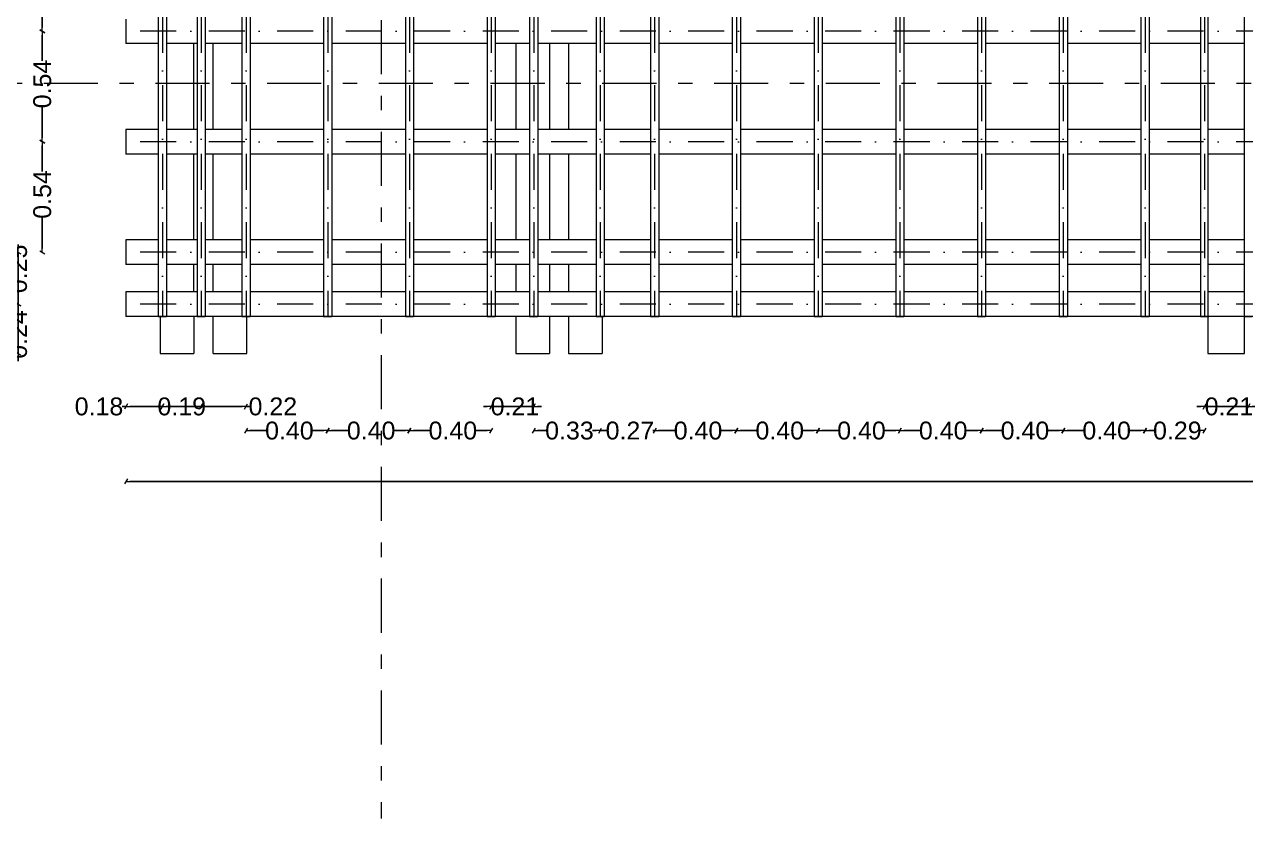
# Model space of a CAD drawing. Header units: millimetres. Extents: x -71878 to 121433, y -67383 to 83273.
# Drawn here: x -34359 to -28382, y 7515 to 11401 of the extents above; entities that cross this region are included whole.
import ezdxf

# ---------------------------------------------------------------- set-up
doc = ezdxf.new("R2010")
doc.units = ezdxf.units.MM
doc.header["$MEASUREMENT"] = 0
doc.set_wipeout_variables(frame=1)
for name, pattern in [('Dot & Dashed', [335.138881, 176.388884, -88.194442, 0, -70.555556]), ('Double Dashed', [546.805537, 264.583325, -105.833328, 70.555556, -105.833328]), ('Wipeout_Contour', [1000, 0, -1000])]:
    doc.linetypes.add(name, pattern=pattern)
for name, color, linetype, lineweight in [('ACOTACIONES', 7, 'Continuous', 9), ('EJES_Pluma_Nº__21', 7, 'Continuous', 5), ('ENTIRADO_Pluma_Nº__21', 7, 'Continuous', 5), ('Vigas_Pluma_Nº__21', 7, 'Continuous', 5)]:
    doc.layers.add(name, color=color, linetype=linetype, lineweight=lineweight)
doc.layers.add('COLUMNAS', color=7, linetype='Continuous')
doc.layers.add('ENTIRADO_Pluma_Nº__24', color=7, linetype='Continuous', lineweight=5, true_color=0x969696)
doc.layers.add('Vigas_Pluma_Nº__24', color=7, linetype='Continuous', lineweight=5, true_color=0x969696)
doc.styles.add('Estilo_Generado_2', font='Arial.ttf')
doc.dimstyles.new('Estilo_Generado__1', dxfattribs={"dimtxt": 87.5, "dimasz": 19, "dimexe": 0.18, "dimexo": 0, "dimgap": 0.09, "dimtad": 0, "dimlfac": 0.001, "dimzin": 0, "dimdsep": 46, "dimtxsty": 'Estilo_Generado_2', "dimblk": 'ARROWHEAD_2', "dimblk1": 'ARROWHEAD_2', "dimblk2": 'ARROWHEAD_2', "dimcen": 0.09, "dimse1": 1, "dimse2": 1, "dimclrd": 7, "dimclre": 7, "dimclrt": 7, "dimadec": 0, "dimazin": 0, "dimtfac": 1, "dimtmove": 0, "dimatfit": 3, "dimfxl": 1, "dimtolj": 1, "dimtzin": 0, "dimarcsym": 0})
doc.dimstyles.new('Estilo_Generado__2', dxfattribs={"dimtxt": 87.5, "dimasz": 19, "dimexe": 0.18, "dimexo": 0, "dimgap": 0.09, "dimtad": 0, "dimlfac": 0.001, "dimzin": 0, "dimdsep": 46, "dimtxsty": 'Estilo_Generado_2', "dimblk": 'ARROWHEAD_2', "dimblk1": 'ARROWHEAD_2', "dimblk2": 'ARROWHEAD_2', "dimcen": 0.09, "dimse1": 1, "dimse2": 1, "dimclrd": 7, "dimclre": 7, "dimclrt": 7, "dimadec": 0, "dimazin": 0, "dimtfac": 1, "dimtmove": 0, "dimatfit": 3, "dimfxl": 1, "dimtolj": 1, "dimtzin": 0, "dimarcsym": 0})

# ---------------------------------------------------------------- blocks, each defined once
blk = doc.blocks.new('ARROWHEAD_2')
at = {"color": 0, "linetype": 'Continuous', "lineweight": 0}
for p, q in [((0, 0), (-1, 0)), ((-0.38, -0.66), (0.38, 0.66))]:
    blk.add_line(p, q, dxfattribs=at)
blk = doc.blocks.new('*D416')
at = {"layer": 'ACOTACIONES', "color": 7, "linetype": 'Continuous', "lineweight": -2, "transparency": 16777216}
for p, q in [((-33862.3, 9531.1), (-33881.3, 9531.1)), ((-33702.9, 9531.1), (-33843.3, 9531.1))]:
    blk.add_line(p, q, dxfattribs=at)
at = {"layer": 'Defpoints', "color": 0, "linetype": 'Continuous', "transparency": 16777216}
for p in [(-33862.3, 9971.8), (-33683.9, 9971.8), (-33683.9, 9531.1)]:
    blk.add_point(p, dxfattribs=at)
at = {"layer": 'ACOTACIONES', "color": 7, "linetype": 'Continuous', "lineweight": -2, "transparency": 16777216, "xscale": 19, "yscale": 19, "zscale": 19, "rotation": 180}
blk.add_blockref('ARROWHEAD_2', (-33862.3, 9531.1), dxfattribs=at)
at = {"layer": 'ACOTACIONES', "color": 7, "linetype": 'Continuous', "lineweight": -2, "transparency": 16777216, "xscale": 19, "yscale": 19, "zscale": 19}
blk.add_blockref('ARROWHEAD_2', (-33683.9, 9531.1), dxfattribs=at)
at = {"layer": 'ACOTACIONES', "color": 7, "linetype": 'Continuous', "transparency": 16777216, "insert": (-33994.2, 9531.1), "char_height": 87.5, "attachment_point": 5, "style": 'Estilo_Generado_2'}
blk.add_mtext('\\A1;0.18', dxfattribs=at)
blk = doc.blocks.new('*D417')
at = {"layer": 'ACOTACIONES', "color": 7, "linetype": 'Continuous', "lineweight": -2, "transparency": 16777216}
blk.add_line((-33664.9, 9531.1), (-33513.3, 9531.1), dxfattribs=at)
at = {"layer": 'Defpoints', "color": 0, "linetype": 'Continuous', "transparency": 16777216}
for p in [(-33683.9, 9971.8), (-33494.3, 9971.8), (-33494.3, 9531.1)]:
    blk.add_point(p, dxfattribs=at)
at = {"layer": 'ACOTACIONES', "color": 7, "linetype": 'Continuous', "lineweight": -2, "transparency": 16777216, "xscale": 19, "yscale": 19, "zscale": 19, "rotation": 180}
blk.add_blockref('ARROWHEAD_2', (-33683.9, 9531.1), dxfattribs=at)
at = {"layer": 'ACOTACIONES', "color": 7, "linetype": 'Continuous', "lineweight": -2, "transparency": 16777216, "xscale": 19, "yscale": 19, "zscale": 19}
blk.add_blockref('ARROWHEAD_2', (-33494.3, 9531.1), dxfattribs=at)
at = {"layer": 'ACOTACIONES', "color": 7, "linetype": 'Continuous', "transparency": 16777216, "insert": (-33589.1, 9531.1), "char_height": 87.5, "attachment_point": 5, "style": 'Estilo_Generado_2'}
blk.add_mtext('\\A1;0.19', dxfattribs=at)
blk = doc.blocks.new('*D418')
at = {"layer": 'ACOTACIONES', "color": 7, "linetype": 'Continuous', "lineweight": -2, "transparency": 16777216}
for p, q in [((-33475.3, 9531.1), (-33293.5, 9531.1)), ((-33274.5, 9531.1), (-33255.5, 9531.1))]:
    blk.add_line(p, q, dxfattribs=at)
at = {"layer": 'Defpoints', "color": 0, "linetype": 'Continuous', "transparency": 16777216}
for p in [(-33494.3, 9971.8), (-33274.5, 9971.8), (-33274.5, 9531.1)]:
    blk.add_point(p, dxfattribs=at)
at = {"layer": 'ACOTACIONES', "color": 7, "linetype": 'Continuous', "lineweight": -2, "transparency": 16777216, "xscale": 19, "yscale": 19, "zscale": 19, "rotation": 180}
blk.add_blockref('ARROWHEAD_2', (-33494.3, 9531.1), dxfattribs=at)
at = {"layer": 'ACOTACIONES', "color": 7, "linetype": 'Continuous', "lineweight": -2, "transparency": 16777216, "xscale": 19, "yscale": 19, "zscale": 19}
blk.add_blockref('ARROWHEAD_2', (-33274.5, 9531.1), dxfattribs=at)
at = {"layer": 'ACOTACIONES', "color": 7, "linetype": 'Continuous', "transparency": 16777216, "insert": (-33143.2, 9531.1), "char_height": 87.5, "attachment_point": 5, "style": 'Estilo_Generado_2'}
blk.add_mtext('\\A1;0.22', dxfattribs=at)
blk = doc.blocks.new('*D419')
at = {"layer": 'ACOTACIONES', "color": 7, "linetype": 'Continuous', "lineweight": -2, "transparency": 16777216}
for p, q in [((-33255.5, 9413), (-33175.1, 9413)), ((-32893.5, 9413), (-32949.3, 9413))]:
    blk.add_line(p, q, dxfattribs=at)
at = {"layer": 'Defpoints', "color": 0, "linetype": 'Continuous', "transparency": 16777216}
for p in [(-33274.5, 9971.8), (-32874.5, 9971.8), (-32874.5, 9413)]:
    blk.add_point(p, dxfattribs=at)
at = {"layer": 'ACOTACIONES', "color": 7, "linetype": 'Continuous', "lineweight": -2, "transparency": 16777216, "xscale": 19, "yscale": 19, "zscale": 19, "rotation": 180}
blk.add_blockref('ARROWHEAD_2', (-33274.5, 9413), dxfattribs=at)
at = {"layer": 'ACOTACIONES', "color": 7, "linetype": 'Continuous', "lineweight": -2, "transparency": 16777216, "xscale": 19, "yscale": 19, "zscale": 19}
blk.add_blockref('ARROWHEAD_2', (-32874.5, 9413), dxfattribs=at)
at = {"layer": 'ACOTACIONES', "color": 7, "linetype": 'Continuous', "transparency": 16777216, "insert": (-33062.2, 9413), "char_height": 87.5, "attachment_point": 5, "style": 'Estilo_Generado_2'}
blk.add_mtext('\\A1;0.40', dxfattribs=at)
blk = doc.blocks.new('*D420')
at = {"layer": 'ACOTACIONES', "color": 7, "linetype": 'Continuous', "lineweight": -2, "transparency": 16777216}
for p, q in [((-32855.5, 9413), (-32775.1, 9413)), ((-32493.5, 9413), (-32549.3, 9413))]:
    blk.add_line(p, q, dxfattribs=at)
at = {"layer": 'Defpoints', "color": 0, "linetype": 'Continuous', "transparency": 16777216}
for p in [(-32874.5, 9971.8), (-32474.5, 9971.8), (-32474.5, 9413)]:
    blk.add_point(p, dxfattribs=at)
at = {"layer": 'ACOTACIONES', "color": 7, "linetype": 'Continuous', "lineweight": -2, "transparency": 16777216, "xscale": 19, "yscale": 19, "zscale": 19, "rotation": 180}
blk.add_blockref('ARROWHEAD_2', (-32874.5, 9413), dxfattribs=at)
at = {"layer": 'ACOTACIONES', "color": 7, "linetype": 'Continuous', "lineweight": -2, "transparency": 16777216, "xscale": 19, "yscale": 19, "zscale": 19}
blk.add_blockref('ARROWHEAD_2', (-32474.5, 9413), dxfattribs=at)
at = {"layer": 'ACOTACIONES', "color": 7, "linetype": 'Continuous', "transparency": 16777216, "insert": (-32662.2, 9413), "char_height": 87.5, "attachment_point": 5, "style": 'Estilo_Generado_2'}
blk.add_mtext('\\A1;0.40', dxfattribs=at)
blk = doc.blocks.new('*D421')
at = {"layer": 'ACOTACIONES', "color": 7, "linetype": 'Continuous', "lineweight": -2, "transparency": 16777216}
for p, q in [((-32455.5, 9413), (-32375.1, 9413)), ((-32093.5, 9413), (-32149.3, 9413))]:
    blk.add_line(p, q, dxfattribs=at)
at = {"layer": 'Defpoints', "color": 0, "linetype": 'Continuous', "transparency": 16777216}
for p in [(-32474.5, 9971.8), (-32074.5, 9971.8), (-32074.5, 9413)]:
    blk.add_point(p, dxfattribs=at)
at = {"layer": 'ACOTACIONES', "color": 7, "linetype": 'Continuous', "lineweight": -2, "transparency": 16777216, "xscale": 19, "yscale": 19, "zscale": 19, "rotation": 180}
blk.add_blockref('ARROWHEAD_2', (-32474.5, 9413), dxfattribs=at)
at = {"layer": 'ACOTACIONES', "color": 7, "linetype": 'Continuous', "lineweight": -2, "transparency": 16777216, "xscale": 19, "yscale": 19, "zscale": 19}
blk.add_blockref('ARROWHEAD_2', (-32074.5, 9413), dxfattribs=at)
at = {"layer": 'ACOTACIONES', "color": 7, "linetype": 'Continuous', "transparency": 16777216, "insert": (-32262.2, 9413), "char_height": 87.5, "attachment_point": 5, "style": 'Estilo_Generado_2'}
blk.add_mtext('\\A1;0.40', dxfattribs=at)
blk = doc.blocks.new('*D422')
at = {"layer": 'ACOTACIONES', "color": 7, "linetype": 'Continuous', "lineweight": -2, "transparency": 16777216}
for p, q in [((-32093.5, 9531.1), (-32112.5, 9531.1)), ((-32074.5, 9531.1), (-31866.5, 9531.1)), ((-31847.5, 9531.1), (-31828.5, 9531.1))]:
    blk.add_line(p, q, dxfattribs=at)
at = {"layer": 'Defpoints', "color": 0, "linetype": 'Continuous', "transparency": 16777216}
for p in [(-32074.5, 9971.8), (-31866.5, 9971.8), (-31866.5, 9531.1)]:
    blk.add_point(p, dxfattribs=at)
at = {"layer": 'ACOTACIONES', "color": 7, "linetype": 'Continuous', "lineweight": -2, "transparency": 16777216, "xscale": 19, "yscale": 19, "zscale": 19}
blk.add_blockref('ARROWHEAD_2', (-32074.5, 9531.1), dxfattribs=at)
at = {"layer": 'ACOTACIONES', "color": 7, "linetype": 'Continuous', "lineweight": -2, "transparency": 16777216, "xscale": 19, "yscale": 19, "zscale": 19, "rotation": 180}
blk.add_blockref('ARROWHEAD_2', (-31866.5, 9531.1), dxfattribs=at)
at = {"layer": 'ACOTACIONES', "color": 7, "linetype": 'Continuous', "transparency": 16777216, "insert": (-31958.2, 9531.1), "char_height": 87.5, "attachment_point": 5, "style": 'Estilo_Generado_2'}
blk.add_mtext('\\A1;0.21', dxfattribs=at)
blk = doc.blocks.new('*D423')
at = {"layer": 'ACOTACIONES', "color": 7, "linetype": 'Continuous', "lineweight": -2, "transparency": 16777216}
for p, q in [((-31847.5, 9413), (-31804.5, 9413)), ((-31560.2, 9413), (-31578.7, 9413))]:
    blk.add_line(p, q, dxfattribs=at)
at = {"layer": 'Defpoints', "color": 0, "linetype": 'Continuous', "transparency": 16777216}
for p in [(-31866.5, 9971.8), (-31541.2, 9971.8), (-31541.2, 9413)]:
    blk.add_point(p, dxfattribs=at)
at = {"layer": 'ACOTACIONES', "color": 7, "linetype": 'Continuous', "lineweight": -2, "transparency": 16777216, "xscale": 19, "yscale": 19, "zscale": 19, "rotation": 180}
blk.add_blockref('ARROWHEAD_2', (-31866.5, 9413), dxfattribs=at)
at = {"layer": 'ACOTACIONES', "color": 7, "linetype": 'Continuous', "lineweight": -2, "transparency": 16777216, "xscale": 19, "yscale": 19, "zscale": 19}
blk.add_blockref('ARROWHEAD_2', (-31541.2, 9413), dxfattribs=at)
at = {"layer": 'ACOTACIONES', "color": 7, "linetype": 'Continuous', "transparency": 16777216, "insert": (-31691.6, 9413), "char_height": 87.5, "attachment_point": 5, "style": 'Estilo_Generado_2'}
blk.add_mtext('\\A1;0.33', dxfattribs=at)
blk = doc.blocks.new('*D424')
at = {"layer": 'ACOTACIONES', "color": 7, "linetype": 'Continuous', "lineweight": -2, "transparency": 16777216}
for p, q in [((-31560.2, 9413), (-31579.2, 9413)), ((-31541.2, 9413), (-31508.4, 9413)), ((-31274.5, 9413), (-31282.6, 9413)), ((-31255.5, 9413), (-31236.5, 9413))]:
    blk.add_line(p, q, dxfattribs=at)
at = {"layer": 'Defpoints', "color": 0, "linetype": 'Continuous', "transparency": 16777216}
for p in [(-31541.2, 9971.8), (-31274.5, 9971.8), (-31274.5, 9413)]:
    blk.add_point(p, dxfattribs=at)
at = {"layer": 'ACOTACIONES', "color": 7, "linetype": 'Continuous', "lineweight": -2, "transparency": 16777216, "xscale": 19, "yscale": 19, "zscale": 19}
blk.add_blockref('ARROWHEAD_2', (-31541.2, 9413), dxfattribs=at)
at = {"layer": 'ACOTACIONES', "color": 7, "linetype": 'Continuous', "lineweight": -2, "transparency": 16777216, "xscale": 19, "yscale": 19, "zscale": 19, "rotation": 180}
blk.add_blockref('ARROWHEAD_2', (-31274.5, 9413), dxfattribs=at)
at = {"layer": 'ACOTACIONES', "color": 7, "linetype": 'Continuous', "transparency": 16777216, "insert": (-31395.5, 9413), "char_height": 87.5, "attachment_point": 5, "style": 'Estilo_Generado_2'}
blk.add_mtext('\\A1;0.27', dxfattribs=at)
blk = doc.blocks.new('*D425')
at = {"layer": 'ACOTACIONES', "color": 7, "linetype": 'Continuous', "lineweight": -2, "transparency": 16777216}
for p, q in [((-31255.5, 9413), (-31175.1, 9413)), ((-30893.5, 9413), (-30949.3, 9413))]:
    blk.add_line(p, q, dxfattribs=at)
at = {"layer": 'Defpoints', "color": 0, "linetype": 'Continuous', "transparency": 16777216}
for p in [(-31274.5, 9971.8), (-30874.5, 9971.8), (-30874.5, 9413)]:
    blk.add_point(p, dxfattribs=at)
at = {"layer": 'ACOTACIONES', "color": 7, "linetype": 'Continuous', "lineweight": -2, "transparency": 16777216, "xscale": 19, "yscale": 19, "zscale": 19, "rotation": 180}
blk.add_blockref('ARROWHEAD_2', (-31274.5, 9413), dxfattribs=at)
at = {"layer": 'ACOTACIONES', "color": 7, "linetype": 'Continuous', "lineweight": -2, "transparency": 16777216, "xscale": 19, "yscale": 19, "zscale": 19}
blk.add_blockref('ARROWHEAD_2', (-30874.5, 9413), dxfattribs=at)
at = {"layer": 'ACOTACIONES', "color": 7, "linetype": 'Continuous', "transparency": 16777216, "insert": (-31062.2, 9413), "char_height": 87.5, "attachment_point": 5, "style": 'Estilo_Generado_2'}
blk.add_mtext('\\A1;0.40', dxfattribs=at)
blk = doc.blocks.new('*D426')
at = {"layer": 'ACOTACIONES', "color": 7, "linetype": 'Continuous', "lineweight": -2, "transparency": 16777216}
for p, q in [((-30855.5, 9413), (-30775.1, 9413)), ((-30493.5, 9413), (-30549.3, 9413))]:
    blk.add_line(p, q, dxfattribs=at)
at = {"layer": 'Defpoints', "color": 0, "linetype": 'Continuous', "transparency": 16777216}
for p in [(-30874.5, 9971.8), (-30474.5, 9971.8), (-30474.5, 9413)]:
    blk.add_point(p, dxfattribs=at)
at = {"layer": 'ACOTACIONES', "color": 7, "linetype": 'Continuous', "lineweight": -2, "transparency": 16777216, "xscale": 19, "yscale": 19, "zscale": 19, "rotation": 180}
blk.add_blockref('ARROWHEAD_2', (-30874.5, 9413), dxfattribs=at)
at = {"layer": 'ACOTACIONES', "color": 7, "linetype": 'Continuous', "lineweight": -2, "transparency": 16777216, "xscale": 19, "yscale": 19, "zscale": 19}
blk.add_blockref('ARROWHEAD_2', (-30474.5, 9413), dxfattribs=at)
at = {"layer": 'ACOTACIONES', "color": 7, "linetype": 'Continuous', "transparency": 16777216, "insert": (-30662.2, 9413), "char_height": 87.5, "attachment_point": 5, "style": 'Estilo_Generado_2'}
blk.add_mtext('\\A1;0.40', dxfattribs=at)
blk = doc.blocks.new('*D427')
at = {"layer": 'ACOTACIONES', "color": 7, "linetype": 'Continuous', "lineweight": -2, "transparency": 16777216}
for p, q in [((-30455.5, 9413), (-30375.1, 9413)), ((-30093.5, 9413), (-30149.3, 9413))]:
    blk.add_line(p, q, dxfattribs=at)
at = {"layer": 'Defpoints', "color": 0, "linetype": 'Continuous', "transparency": 16777216}
for p in [(-30474.5, 9971.8), (-30074.5, 9971.8), (-30074.5, 9413)]:
    blk.add_point(p, dxfattribs=at)
at = {"layer": 'ACOTACIONES', "color": 7, "linetype": 'Continuous', "lineweight": -2, "transparency": 16777216, "xscale": 19, "yscale": 19, "zscale": 19, "rotation": 180}
blk.add_blockref('ARROWHEAD_2', (-30474.5, 9413), dxfattribs=at)
at = {"layer": 'ACOTACIONES', "color": 7, "linetype": 'Continuous', "lineweight": -2, "transparency": 16777216, "xscale": 19, "yscale": 19, "zscale": 19}
blk.add_blockref('ARROWHEAD_2', (-30074.5, 9413), dxfattribs=at)
at = {"layer": 'ACOTACIONES', "color": 7, "linetype": 'Continuous', "transparency": 16777216, "insert": (-30262.2, 9413), "char_height": 87.5, "attachment_point": 5, "style": 'Estilo_Generado_2'}
blk.add_mtext('\\A1;0.40', dxfattribs=at)
blk = doc.blocks.new('*D428')
at = {"layer": 'ACOTACIONES', "color": 7, "linetype": 'Continuous', "lineweight": -2, "transparency": 16777216}
for p, q in [((-30055.5, 9413), (-29975.1, 9413)), ((-29693.5, 9413), (-29749.3, 9413))]:
    blk.add_line(p, q, dxfattribs=at)
at = {"layer": 'Defpoints', "color": 0, "linetype": 'Continuous', "transparency": 16777216}
for p in [(-30074.5, 9971.8), (-29674.5, 9971.8), (-29674.5, 9413)]:
    blk.add_point(p, dxfattribs=at)
at = {"layer": 'ACOTACIONES', "color": 7, "linetype": 'Continuous', "lineweight": -2, "transparency": 16777216, "xscale": 19, "yscale": 19, "zscale": 19, "rotation": 180}
blk.add_blockref('ARROWHEAD_2', (-30074.5, 9413), dxfattribs=at)
at = {"layer": 'ACOTACIONES', "color": 7, "linetype": 'Continuous', "lineweight": -2, "transparency": 16777216, "xscale": 19, "yscale": 19, "zscale": 19}
blk.add_blockref('ARROWHEAD_2', (-29674.5, 9413), dxfattribs=at)
at = {"layer": 'ACOTACIONES', "color": 7, "linetype": 'Continuous', "transparency": 16777216, "insert": (-29862.2, 9413), "char_height": 87.5, "attachment_point": 5, "style": 'Estilo_Generado_2'}
blk.add_mtext('\\A1;0.40', dxfattribs=at)
blk = doc.blocks.new('*D429')
at = {"layer": 'ACOTACIONES', "color": 7, "linetype": 'Continuous', "lineweight": -2, "transparency": 16777216}
for p, q in [((-29655.5, 9413), (-29575.1, 9413)), ((-29293.5, 9413), (-29349.3, 9413))]:
    blk.add_line(p, q, dxfattribs=at)
at = {"layer": 'Defpoints', "color": 0, "linetype": 'Continuous', "transparency": 16777216}
for p in [(-29674.5, 9971.8), (-29274.5, 9971.8), (-29274.5, 9413)]:
    blk.add_point(p, dxfattribs=at)
at = {"layer": 'ACOTACIONES', "color": 7, "linetype": 'Continuous', "lineweight": -2, "transparency": 16777216, "xscale": 19, "yscale": 19, "zscale": 19, "rotation": 180}
blk.add_blockref('ARROWHEAD_2', (-29674.5, 9413), dxfattribs=at)
at = {"layer": 'ACOTACIONES', "color": 7, "linetype": 'Continuous', "lineweight": -2, "transparency": 16777216, "xscale": 19, "yscale": 19, "zscale": 19}
blk.add_blockref('ARROWHEAD_2', (-29274.5, 9413), dxfattribs=at)
at = {"layer": 'ACOTACIONES', "color": 7, "linetype": 'Continuous', "transparency": 16777216, "insert": (-29462.2, 9413), "char_height": 87.5, "attachment_point": 5, "style": 'Estilo_Generado_2'}
blk.add_mtext('\\A1;0.40', dxfattribs=at)
blk = doc.blocks.new('*D430')
at = {"layer": 'ACOTACIONES', "color": 7, "linetype": 'Continuous', "lineweight": -2, "transparency": 16777216}
for p, q in [((-29255.5, 9413), (-29175.1, 9413)), ((-28893.5, 9413), (-28949.3, 9413))]:
    blk.add_line(p, q, dxfattribs=at)
at = {"layer": 'Defpoints', "color": 0, "linetype": 'Continuous', "transparency": 16777216}
for p in [(-29274.5, 9971.8), (-28874.5, 9971.8), (-28874.5, 9413)]:
    blk.add_point(p, dxfattribs=at)
at = {"layer": 'ACOTACIONES', "color": 7, "linetype": 'Continuous', "lineweight": -2, "transparency": 16777216, "xscale": 19, "yscale": 19, "zscale": 19, "rotation": 180}
blk.add_blockref('ARROWHEAD_2', (-29274.5, 9413), dxfattribs=at)
at = {"layer": 'ACOTACIONES', "color": 7, "linetype": 'Continuous', "lineweight": -2, "transparency": 16777216, "xscale": 19, "yscale": 19, "zscale": 19}
blk.add_blockref('ARROWHEAD_2', (-28874.5, 9413), dxfattribs=at)
at = {"layer": 'ACOTACIONES', "color": 7, "linetype": 'Continuous', "transparency": 16777216, "insert": (-29062.2, 9413), "char_height": 87.5, "attachment_point": 5, "style": 'Estilo_Generado_2'}
blk.add_mtext('\\A1;0.40', dxfattribs=at)
blk = doc.blocks.new('*D431')
at = {"layer": 'ACOTACIONES', "color": 7, "linetype": 'Continuous', "lineweight": -2, "transparency": 16777216}
for p, q in [((-28855.5, 9413), (-28829.2, 9413)), ((-28601.8, 9413), (-28603.4, 9413))]:
    blk.add_line(p, q, dxfattribs=at)
at = {"layer": 'Defpoints', "color": 0, "linetype": 'Continuous', "transparency": 16777216}
for p in [(-28874.5, 9971.8), (-28582.8, 9971.8), (-28582.8, 9413)]:
    blk.add_point(p, dxfattribs=at)
at = {"layer": 'ACOTACIONES', "color": 7, "linetype": 'Continuous', "lineweight": -2, "transparency": 16777216, "xscale": 19, "yscale": 19, "zscale": 19, "rotation": 180}
blk.add_blockref('ARROWHEAD_2', (-28874.5, 9413), dxfattribs=at)
at = {"layer": 'ACOTACIONES', "color": 7, "linetype": 'Continuous', "lineweight": -2, "transparency": 16777216, "xscale": 19, "yscale": 19, "zscale": 19}
blk.add_blockref('ARROWHEAD_2', (-28582.8, 9413), dxfattribs=at)
at = {"layer": 'ACOTACIONES', "color": 7, "linetype": 'Continuous', "transparency": 16777216, "insert": (-28716.3, 9413), "char_height": 87.5, "attachment_point": 5, "style": 'Estilo_Generado_2'}
blk.add_mtext('\\A1;0.29', dxfattribs=at)
blk = doc.blocks.new('*D432')
at = {"layer": 'ACOTACIONES', "color": 7, "linetype": 'Continuous', "lineweight": -2, "transparency": 16777216}
for p, q in [((-28601.8, 9531.1), (-28620.8, 9531.1)), ((-28582.8, 9531.1), (-28369.3, 9531.1)), ((-28350.3, 9531.1), (-28331.3, 9531.1))]:
    blk.add_line(p, q, dxfattribs=at)
at = {"layer": 'Defpoints', "color": 0, "linetype": 'Continuous', "transparency": 16777216}
for p in [(-28582.8, 9971.8), (-28369.3, 9971.8), (-28369.3, 9531.1)]:
    blk.add_point(p, dxfattribs=at)
at = {"layer": 'ACOTACIONES', "color": 7, "linetype": 'Continuous', "lineweight": -2, "transparency": 16777216, "xscale": 19, "yscale": 19, "zscale": 19}
blk.add_blockref('ARROWHEAD_2', (-28582.8, 9531.1), dxfattribs=at)
at = {"layer": 'ACOTACIONES', "color": 7, "linetype": 'Continuous', "lineweight": -2, "transparency": 16777216, "xscale": 19, "yscale": 19, "zscale": 19, "rotation": 180}
blk.add_blockref('ARROWHEAD_2', (-28369.3, 9531.1), dxfattribs=at)
at = {"layer": 'ACOTACIONES', "color": 7, "linetype": 'Continuous', "transparency": 16777216, "insert": (-28463.7, 9531.1), "char_height": 87.5, "attachment_point": 5, "style": 'Estilo_Generado_2'}
blk.add_mtext('\\A1;0.21', dxfattribs=at)
blk = doc.blocks.new('*D453')
at = {"layer": 'ACOTACIONES', "color": 7, "linetype": 'Continuous', "lineweight": -2, "transparency": 16777216}
for p, q in [((-33843.3, 9165), (-27328.9, 9165)), ((-20560.7, 9165), (-27043.4, 9165))]:
    blk.add_line(p, q, dxfattribs=at)
at = {"layer": 'Defpoints', "color": 0, "linetype": 'Continuous', "transparency": 16777216}
for p in [(-33862.3, 9971.8), (-20541.7, 9971.8), (-20541.7, 9165)]:
    blk.add_point(p, dxfattribs=at)
at = {"layer": 'ACOTACIONES', "color": 7, "linetype": 'Continuous', "lineweight": -2, "transparency": 16777216, "xscale": 19, "yscale": 19, "zscale": 19, "rotation": 180}
blk.add_blockref('ARROWHEAD_2', (-33862.3, 9165), dxfattribs=at)
at = {"layer": 'ACOTACIONES', "color": 7, "linetype": 'Continuous', "lineweight": -2, "transparency": 16777216, "xscale": 19, "yscale": 19, "zscale": 19}
blk.add_blockref('ARROWHEAD_2', (-20541.7, 9165), dxfattribs=at)
at = {"layer": 'ACOTACIONES', "color": 7, "linetype": 'Continuous', "transparency": 16777216, "insert": (-27186.1, 9165), "char_height": 87.5, "attachment_point": 5, "style": 'Estilo_Generado_2'}
blk.add_mtext('\\A1;13.32', dxfattribs=at)
blk = doc.blocks.new('*D454')
at = {"layer": 'ACOTACIONES', "color": 7, "linetype": 'Continuous', "lineweight": -2, "transparency": 16777216}
for p, q in [((-34389.8, 10050.8), (-34389.8, 10069.8)), ((-34389.8, 9790.5), (-34389.8, 10031.8)), ((-34389.8, 9771.5), (-34389.8, 9752.5))]:
    blk.add_line(p, q, dxfattribs=at)
at = {"layer": 'Defpoints', "color": 0, "linetype": 'Continuous', "transparency": 16777216}
for p in [(-34389.8, 10031.8), (-33862.3, 10031.8), (-33694.5, 9790.5)]:
    blk.add_point(p, dxfattribs=at)
at = {"layer": 'ACOTACIONES', "color": 7, "linetype": 'Continuous', "lineweight": -2, "transparency": 16777216, "xscale": 19, "yscale": 19, "zscale": 19}
for p, rotation in [((-34389.8, 10031.8), 270), ((-34389.8, 9790.5), 90)]:
    blk.add_blockref('ARROWHEAD_2', p, dxfattribs=dict(at, rotation=rotation))
at = {"layer": 'ACOTACIONES', "color": 7, "linetype": 'Continuous', "transparency": 16777216, "insert": (-34389.8, 9883.6), "char_height": 87.5, "attachment_point": 5, "rotation": 90, "style": 'Estilo_Generado_2'}
blk.add_mtext('\\A1;0.24', dxfattribs=at)
blk = doc.blocks.new('*D455')
at = {"layer": 'ACOTACIONES', "color": 7, "linetype": 'Continuous', "lineweight": -2, "transparency": 16777216}
for p, q in [((-34389.8, 10305.2), (-34389.8, 10324.2)), ((-34389.8, 10031.8), (-34389.8, 10286.2)), ((-34389.8, 10012.8), (-34389.8, 9993.8))]:
    blk.add_line(p, q, dxfattribs=at)
at = {"layer": 'Defpoints', "color": 0, "linetype": 'Continuous', "transparency": 16777216}
for p in [(-34389.8, 10286.2), (-33862.3, 10286.2), (-33862.3, 10031.8)]:
    blk.add_point(p, dxfattribs=at)
at = {"layer": 'ACOTACIONES', "color": 7, "linetype": 'Continuous', "lineweight": -2, "transparency": 16777216, "xscale": 19, "yscale": 19, "zscale": 19}
for p, rotation in [((-34389.8, 10286.2), 270), ((-34389.8, 10031.8), 90)]:
    blk.add_blockref('ARROWHEAD_2', p, dxfattribs=dict(at, rotation=rotation))
at = {"layer": 'ACOTACIONES', "color": 7, "linetype": 'Continuous', "transparency": 16777216, "insert": (-34389.8, 10204.6), "char_height": 87.5, "attachment_point": 5, "rotation": 90, "style": 'Estilo_Generado_2'}
blk.add_mtext('\\A1;0.25', dxfattribs=at)
blk = doc.blocks.new('*D456')
at = {"layer": 'ACOTACIONES', "color": 7, "linetype": 'Continuous', "lineweight": -2, "transparency": 16777216}
for p, q in [((-34271.6, 10807.9), (-34271.6, 10681.8)), ((-34271.6, 10305.2), (-34271.6, 10456))]:
    blk.add_line(p, q, dxfattribs=at)
at = {"layer": 'Defpoints', "color": 0, "linetype": 'Continuous', "transparency": 16777216}
for p in [(-34271.6, 10826.9), (-33862.3, 10826.9), (-33862.3, 10286.2)]:
    blk.add_point(p, dxfattribs=at)
at = {"layer": 'ACOTACIONES', "color": 7, "linetype": 'Continuous', "lineweight": -2, "transparency": 16777216, "xscale": 19, "yscale": 19, "zscale": 19}
for p, rotation in [((-34271.6, 10826.9), 90), ((-34271.6, 10286.2), 270)]:
    blk.add_blockref('ARROWHEAD_2', p, dxfattribs=dict(at, rotation=rotation))
at = {"layer": 'ACOTACIONES', "color": 7, "linetype": 'Continuous', "transparency": 16777216, "insert": (-34271.6, 10568.9), "char_height": 87.5, "attachment_point": 5, "rotation": 90, "style": 'Estilo_Generado_2'}
blk.add_mtext('\\A1;0.54', dxfattribs=at)
blk = doc.blocks.new('*D457')
at = {"layer": 'ACOTACIONES', "color": 7, "linetype": 'Continuous', "lineweight": -2, "transparency": 16777216}
for p, q in [((-34271.6, 11348.6), (-34271.6, 11222.4)), ((-34271.6, 10845.9), (-34271.6, 10996.7))]:
    blk.add_line(p, q, dxfattribs=at)
at = {"layer": 'Defpoints', "color": 0, "linetype": 'Continuous', "transparency": 16777216}
for p in [(-34271.6, 11367.6), (-33862.3, 11367.6), (-33862.3, 10826.9)]:
    blk.add_point(p, dxfattribs=at)
at = {"layer": 'ACOTACIONES', "color": 7, "linetype": 'Continuous', "lineweight": -2, "transparency": 16777216, "xscale": 19, "yscale": 19, "zscale": 19}
for p, rotation in [((-34271.6, 11367.6), 90), ((-34271.6, 10826.9), 270)]:
    blk.add_blockref('ARROWHEAD_2', p, dxfattribs=dict(at, rotation=rotation))
at = {"layer": 'ACOTACIONES', "color": 7, "linetype": 'Continuous', "transparency": 16777216, "insert": (-34271.6, 11109.5), "char_height": 87.5, "attachment_point": 5, "rotation": 90, "style": 'Estilo_Generado_2'}
blk.add_mtext('\\A1;0.54', dxfattribs=at)
blk = doc.blocks.new('*D458')
at = {"layer": 'ACOTACIONES', "color": 7, "linetype": 'Continuous', "lineweight": -2, "transparency": 16777216}
for p, q in [((-34271.6, 11889.2), (-34271.6, 11763.1)), ((-34271.6, 11386.6), (-34271.6, 11537.3))]:
    blk.add_line(p, q, dxfattribs=at)
at = {"layer": 'Defpoints', "color": 0, "linetype": 'Continuous', "transparency": 16777216}
for p in [(-34271.6, 11908.2), (-33862.3, 11908.2), (-33862.3, 11367.6)]:
    blk.add_point(p, dxfattribs=at)
at = {"layer": 'ACOTACIONES', "color": 7, "linetype": 'Continuous', "lineweight": -2, "transparency": 16777216, "xscale": 19, "yscale": 19, "zscale": 19}
for p, rotation in [((-34271.6, 11908.2), 90), ((-34271.6, 11367.6), 270)]:
    blk.add_blockref('ARROWHEAD_2', p, dxfattribs=dict(at, rotation=rotation))
at = {"layer": 'ACOTACIONES', "color": 7, "linetype": 'Continuous', "transparency": 16777216, "insert": (-34271.6, 11650.2), "char_height": 87.5, "attachment_point": 5, "rotation": 90, "style": 'Estilo_Generado_2'}
blk.add_mtext('\\A1;0.54', dxfattribs=at)
blk = doc.blocks.new('*D493')
at = {"layer": 'ACOTACIONES', "color": 7, "linetype": 'Continuous', "lineweight": -2, "transparency": 16777216}
for p, q in [((-35102.5, 17986.1), (-35102.5, 14685.6)), ((-35102.5, 11132.3), (-35102.5, 14457.4))]:
    blk.add_line(p, q, dxfattribs=at)
at = {"layer": 'Defpoints', "color": 0, "linetype": 'Continuous', "transparency": 16777216}
for p in [(-35102.5, 18005.1), (-33703.9, 18005.1), (-33703.9, 11113.3)]:
    blk.add_point(p, dxfattribs=at)
at = {"layer": 'ACOTACIONES', "color": 7, "linetype": 'Continuous', "lineweight": -2, "transparency": 16777216, "xscale": 19, "yscale": 19, "zscale": 19}
for p, rotation in [((-35102.5, 18005.1), 90), ((-35102.5, 11113.3), 270)]:
    blk.add_blockref('ARROWHEAD_2', p, dxfattribs=dict(at, rotation=rotation))
at = {"layer": 'ACOTACIONES', "color": 7, "linetype": 'Continuous', "transparency": 16777216, "insert": (-35102.5, 14571.5), "char_height": 87.5, "attachment_point": 5, "rotation": 90, "style": 'Estilo_Generado_2'}
blk.add_mtext('\\A1;6.89', dxfattribs=at)
blk = doc.blocks.new('*D498')
at = {"layer": 'ACOTACIONES', "color": 7, "linetype": 'Continuous', "lineweight": -2, "transparency": 16777216}
for p, q in [((-35102.5, 11094.3), (-35102.5, 10573)), ((-35102.5, 9809.5), (-35102.5, 10355.5))]:
    blk.add_line(p, q, dxfattribs=at)
at = {"layer": 'Defpoints', "color": 0, "linetype": 'Continuous', "transparency": 16777216}
for p in [(-35102.5, 11113.3), (-33703.9, 11113.3), (-33694.5, 9790.5)]:
    blk.add_point(p, dxfattribs=at)
at = {"layer": 'ACOTACIONES', "color": 7, "linetype": 'Continuous', "lineweight": -2, "transparency": 16777216, "xscale": 19, "yscale": 19, "zscale": 19}
for p, rotation in [((-35102.5, 11113.3), 90), ((-35102.5, 9790.5), 270)]:
    blk.add_blockref('ARROWHEAD_2', p, dxfattribs=dict(at, rotation=rotation))
at = {"layer": 'ACOTACIONES', "color": 7, "linetype": 'Continuous', "transparency": 16777216, "insert": (-35102.5, 10464.2), "char_height": 87.5, "attachment_point": 5, "rotation": 90, "style": 'Estilo_Generado_2'}
blk.add_mtext('\\A1;1.32', dxfattribs=at)

msp = doc.modelspace()

# ---------------------------------------------------------------- linework, layer by layer
at = {"layer": 'EJES_Pluma_Nº__21', "linetype": 'Double Dashed'}
for p, q in [((-32612.547, 23452.422), (-32612.547, 7514.544)), ((-36998.627, 11113.32), (-18280.743, 11113.32))]:
    msp.add_line(p, q, dxfattribs=at)
at = {"layer": 'ENTIRADO_Pluma_Nº__21', "linetype": 'Continuous'}
for p, q in [((-33703.851, 19149.218), (-33703.851, 9971.763)), ((-33663.851, 19149.218), (-33663.851, 9971.763)), ((-33474.25, 19149.218), (-33474.25, 9971.763)), ((-33294.507, 19149.218), (-33294.507, 9971.763)), ((-33254.507, 19149.218), (-33254.507, 9971.763)), ((-32894.507, 19149.218), (-32894.507, 9971.763)), ((-32854.507, 19149.218), (-32854.507, 9971.763)), ((-32494.507, 19149.218), (-32494.507, 9971.763)), ((-32454.507, 19149.218), (-32454.507, 9971.763)), ((-32094.507, 19149.218), (-32094.507, 9971.763)), ((-32054.507, 19149.218), (-32054.507, 9971.763)), ((-31886.541, 19149.218), (-31886.541, 9971.763)), ((-31846.541, 19149.218), (-31846.541, 9971.763)), ((-31561.242, 19149.218), (-31561.242, 9971.763)), ((-31521.242, 19149.218), (-31521.242, 9971.763)), ((-31294.507, 19149.218), (-31294.507, 9971.763)), ((-31254.507, 19149.218), (-31254.507, 9971.763)), ((-30894.507, 19149.218), (-30894.507, 9971.763)), ((-30854.507, 19149.218), (-30854.507, 9971.763)), ((-30494.507, 19149.218), (-30494.507, 9971.763)), ((-30454.507, 19149.218), (-30454.507, 9971.763)), ((-30094.507, 19149.218), (-30094.507, 9971.763)), ((-30054.507, 19149.218), (-30054.507, 9971.763)), ((-29694.507, 19149.218), (-29694.507, 9971.763)), ((-29654.507, 19149.218), (-29654.507, 9971.763)), ((-29294.507, 19149.218), (-29294.507, 9971.763)), ((-29254.507, 19149.218), (-29254.507, 9971.763)), ((-28894.507, 19149.218), (-28894.507, 9971.763)), ((-28854.507, 19149.218), (-28854.507, 9971.763)), ((-28602.763, 19149.218), (-28602.763, 9971.763)), ((-28389.286, 19149.218), (-28389.286, 9971.763)), ((-33514.25, 18894.796), (-33514.25, 9971.763)), ((-33703.851, 9971.763), (-33663.851, 9971.763)), ((-33514.25, 9971.763), (-33474.25, 9971.763)), ((-33294.507, 9971.763), (-33254.507, 9971.763)), ((-32894.507, 9971.763), (-32854.507, 9971.763)), ((-32494.507, 9971.763), (-32454.507, 9971.763)), ((-32094.507, 9971.763), (-32054.507, 9971.763)), ((-31886.541, 9971.763), (-31846.541, 9971.763)), ((-31561.242, 9971.763), (-31521.242, 9971.763)), ((-31294.507, 9971.763), (-31254.507, 9971.763)), ((-30894.507, 9971.763), (-30854.507, 9971.763)), ((-30494.507, 9971.763), (-30454.507, 9971.763)), ((-30094.507, 9971.763), (-30054.507, 9971.763)), ((-29694.507, 9971.763), (-29654.507, 9971.763)), ((-29294.507, 9971.763), (-29254.507, 9971.763)), ((-28894.507, 9971.763), (-28854.507, 9971.763)), ((-28602.763, 9971.763), (-28562.763, 9971.763)), ((-28389.286, 9971.763), (-28349.286, 9971.763))]:
    msp.add_line(p, q, dxfattribs=at)
at = {"layer": 'ENTIRADO_Pluma_Nº__24', "linetype": 'Dot & Dashed'}
for p, q in [((-33683.851, 19149.218), (-33683.851, 9971.763)), ((-33494.25, 19149.218), (-33494.25, 9971.763)), ((-33274.507, 19149.218), (-33274.507, 9971.763)), ((-32874.507, 19149.218), (-32874.507, 9971.763)), ((-32474.507, 19149.218), (-32474.507, 9971.763)), ((-32074.507, 19149.218), (-32074.507, 9971.763)), ((-31866.541, 19149.218), (-31866.541, 9971.763)), ((-31541.242, 19149.218), (-31541.242, 9971.763)), ((-31274.507, 19149.218), (-31274.507, 9971.763)), ((-30874.507, 19149.218), (-30874.507, 9971.763)), ((-30474.507, 19149.218), (-30474.507, 9971.763)), ((-30074.507, 19149.218), (-30074.507, 9971.763)), ((-29674.507, 19149.218), (-29674.507, 9971.763)), ((-29274.507, 19149.218), (-29274.507, 9971.763)), ((-28874.507, 19149.218), (-28874.507, 9971.763)), ((-28582.763, 19149.218), (-28582.763, 9971.763))]:
    msp.add_line(p, q, dxfattribs=at)
at = {"layer": 'Vigas_Pluma_Nº__21', "linetype": 'Continuous'}
for p, q in [((-28566.752, 19330.492), (-28566.752, 9790.492)), ((-33862.29, 11427.556), (-33862.29, 11307.556)), ((-33703.851, 11307.556), (-33862.29, 11307.556)), ((-33514.25, 11307.556), (-33663.851, 11307.556)), ((-33529.506, 10886.87), (-33529.506, 11307.556)), ((-33294.507, 11307.556), (-33474.25, 11307.556)), ((-33436.058, 10886.87), (-33436.058, 11307.556)), ((-32894.507, 11307.556), (-33254.507, 11307.556)), ((-32494.507, 11307.556), (-32854.507, 11307.556)), ((-32094.507, 11307.556), (-32454.507, 11307.556)), ((-31886.541, 11307.556), (-32054.507, 11307.556)), ((-31953.93, 11307.556), (-31953.93, 10886.87)), ((-31561.242, 11307.556), (-31846.541, 11307.556)), ((-31789.036, 11307.556), (-31789.036, 10886.87)), ((-31696.031, 11307.556), (-31696.031, 10886.87)), ((-31294.507, 11307.556), (-31521.242, 11307.556)), ((-30894.507, 11307.556), (-31254.507, 11307.556)), ((-30494.507, 11307.556), (-30854.507, 11307.556)), ((-30094.507, 11307.556), (-30454.507, 11307.556)), ((-29694.507, 11307.556), (-30054.507, 11307.556)), ((-29294.507, 11307.556), (-29654.507, 11307.556)), ((-28894.507, 11307.556), (-29254.507, 11307.556)), ((-28602.763, 11307.556), (-28854.507, 11307.556)), ((-28388.043, 11307.556), (-28566.752, 11307.556)), ((-33862.29, 10886.87), (-33862.29, 10766.87)), ((-33703.851, 10886.87), (-33862.29, 10886.87)), ((-33514.25, 10886.87), (-33663.851, 10886.87)), ((-33294.507, 10886.87), (-33474.25, 10886.87)), ((-32894.507, 10886.87), (-33254.507, 10886.87)), ((-32494.507, 10886.87), (-32854.507, 10886.87)), ((-32094.507, 10886.87), (-32454.507, 10886.87)), ((-31886.541, 10886.87), (-32054.507, 10886.87)), ((-31561.242, 10886.87), (-31846.541, 10886.87)), ((-31294.507, 10886.87), (-31521.242, 10886.87)), ((-30894.507, 10886.87), (-31254.507, 10886.87)), ((-30494.507, 10886.87), (-30854.507, 10886.87)), ((-30094.507, 10886.87), (-30454.507, 10886.87)), ((-29694.507, 10886.87), (-30054.507, 10886.87)), ((-29294.507, 10886.87), (-29654.507, 10886.87)), ((-28894.507, 10886.87), (-29254.507, 10886.87)), ((-28602.763, 10886.87), (-28854.507, 10886.87)), ((-28388.043, 10886.87), (-28566.752, 10886.87)), ((-33703.851, 10766.87), (-33862.29, 10766.87)), ((-33514.25, 10766.87), (-33663.851, 10766.87)), ((-33529.506, 10346.184), (-33529.506, 10766.87)), ((-33294.507, 10766.87), (-33474.25, 10766.87)), ((-33436.058, 10346.184), (-33436.058, 10766.87)), ((-32894.507, 10766.87), (-33254.507, 10766.87)), ((-32494.507, 10766.87), (-32854.507, 10766.87)), ((-32094.507, 10766.87), (-32454.507, 10766.87)), ((-31886.541, 10766.87), (-32054.507, 10766.87)), ((-31953.93, 10766.87), (-31953.93, 10346.184)), ((-31561.242, 10766.87), (-31846.541, 10766.87)), ((-31789.036, 10766.87), (-31789.036, 10346.184)), ((-31696.031, 10766.87), (-31696.031, 10346.184)), ((-31294.507, 10766.87), (-31521.242, 10766.87)), ((-30894.507, 10766.87), (-31254.507, 10766.87)), ((-30494.507, 10766.87), (-30854.507, 10766.87)), ((-30094.507, 10766.87), (-30454.507, 10766.87)), ((-29694.507, 10766.87), (-30054.507, 10766.87)), ((-29294.507, 10766.87), (-29654.507, 10766.87)), ((-28894.507, 10766.87), (-29254.507, 10766.87)), ((-28602.763, 10766.87), (-28854.507, 10766.87)), ((-28388.043, 10766.87), (-28566.752, 10766.87)), ((-33862.29, 10346.184), (-33862.29, 10226.184)), ((-33703.851, 10346.184), (-33862.29, 10346.184)), ((-33514.25, 10346.184), (-33663.851, 10346.184)), ((-33294.507, 10346.184), (-33474.25, 10346.184)), ((-32894.507, 10346.184), (-33254.507, 10346.184)), ((-32494.507, 10346.184), (-32854.507, 10346.184)), ((-32094.507, 10346.184), (-32454.507, 10346.184)), ((-31886.541, 10346.184), (-32054.507, 10346.184)), ((-31561.242, 10346.184), (-31846.541, 10346.184)), ((-31294.507, 10346.184), (-31521.242, 10346.184)), ((-30894.507, 10346.184), (-31254.507, 10346.184)), ((-30494.507, 10346.184), (-30854.507, 10346.184)), ((-30094.507, 10346.184), (-30454.507, 10346.184)), ((-29694.507, 10346.184), (-30054.507, 10346.184)), ((-29294.507, 10346.184), (-29654.507, 10346.184)), ((-28894.507, 10346.184), (-29254.507, 10346.184)), ((-28602.763, 10346.184), (-28854.507, 10346.184)), ((-28388.043, 10346.184), (-28562.763, 10346.184)), ((-33703.851, 10226.184), (-33862.29, 10226.184)), ((-33514.25, 10226.184), (-33663.851, 10226.184)), ((-33529.506, 10091.763), (-33529.506, 10226.184)), ((-33294.507, 10226.184), (-33474.25, 10226.184)), ((-33436.058, 10091.763), (-33436.058, 10226.184)), ((-32894.507, 10226.184), (-33254.507, 10226.184)), ((-32494.507, 10226.184), (-32854.507, 10226.184)), ((-32094.507, 10226.184), (-32454.507, 10226.184)), ((-31886.541, 10226.184), (-32054.507, 10226.184)), ((-31953.93, 10226.184), (-31953.93, 10091.763)), ((-31561.242, 10226.184), (-31846.541, 10226.184)), ((-31789.036, 10226.184), (-31789.036, 10091.763)), ((-31696.031, 10226.184), (-31696.031, 10091.763)), ((-31294.507, 10226.184), (-31521.242, 10226.184)), ((-30894.507, 10226.184), (-31254.507, 10226.184)), ((-30494.507, 10226.184), (-30854.507, 10226.184)), ((-30094.507, 10226.184), (-30454.507, 10226.184)), ((-29694.507, 10226.184), (-30054.507, 10226.184)), ((-29294.507, 10226.184), (-29654.507, 10226.184)), ((-28894.507, 10226.184), (-29254.507, 10226.184)), ((-28602.763, 10226.184), (-28854.507, 10226.184)), ((-28388.043, 10226.184), (-28562.763, 10226.184)), ((-33862.29, 10091.763), (-33862.29, 9971.763)), ((-33703.851, 10091.763), (-33862.29, 10091.763)), ((-33514.25, 10091.763), (-33663.851, 10091.763)), ((-33294.507, 10091.763), (-33474.25, 10091.763)), ((-32894.507, 10091.763), (-33254.507, 10091.763)), ((-32494.507, 10091.763), (-32854.507, 10091.763)), ((-32094.507, 10091.763), (-32454.507, 10091.763)), ((-31886.541, 10091.763), (-32054.507, 10091.763)), ((-31561.242, 10091.763), (-31846.541, 10091.763)), ((-31294.507, 10091.763), (-31521.242, 10091.763)), ((-30894.507, 10091.763), (-31254.507, 10091.763)), ((-30494.507, 10091.763), (-30854.507, 10091.763)), ((-30094.507, 10091.763), (-30454.507, 10091.763)), ((-29694.507, 10091.763), (-30054.507, 10091.763)), ((-29294.507, 10091.763), (-29654.507, 10091.763)), ((-28894.507, 10091.763), (-29254.507, 10091.763)), ((-28602.763, 10091.763), (-28854.507, 10091.763)), ((-28388.043, 10091.763), (-28562.763, 10091.763)), ((-20541.684, 9971.763), (-33862.29, 9971.763)), ((-33694.507, 9971.763), (-33694.507, 9790.492)), ((-33436.058, 9790.492), (-33436.058, 9971.763)), ((-33271.164, 9790.492), (-33271.164, 9971.763)), ((-31953.93, 9971.763), (-31953.93, 9790.492)), ((-31789.036, 9971.763), (-31789.036, 9790.492)), ((-31696.031, 9971.763), (-31696.031, 9790.492)), ((-31530.587, 9971.763), (-31530.587, 9790.492)), ((-28388.043, 9790.492), (-28388.043, 9971.763)), ((-33436.058, 9790.492), (-33316.058, 9790.492)), ((-33391.164, 9790.492), (-33271.164, 9790.492)), ((-31953.93, 9790.492), (-31833.93, 9790.492)), ((-31909.036, 9790.492), (-31789.036, 9790.492)), ((-31696.031, 9790.492), (-31576.031, 9790.492)), ((-31650.587, 9790.492), (-31530.587, 9790.492)), ((-28566.752, 9790.492), (-28446.752, 9790.492)), ((-28508.043, 9790.492), (-28388.043, 9790.492))]:
    msp.add_line(p, q, dxfattribs=at)
at = {"layer": 'Vigas_Pluma_Nº__24', "linetype": 'Dot & Dashed'}
for p, q in [((-20541.684, 11367.556), (-33862.29, 11367.556)), ((-20541.684, 10826.87), (-33862.29, 10826.87)), ((-20541.684, 10286.184), (-33862.29, 10286.184)), ((-20541.684, 10031.763), (-33862.29, 10031.763))]:
    msp.add_line(p, q, dxfattribs=at)

# ---------------------------------------------------------------- dimensions: what is measured, and where the dimension line sits
at = {"layer": 'ACOTACIONES', "linetype": 'Continuous'}
for base, p1, p2, picture, middle in [((-35102.541, 18005.063), (-33703.851, 11113.32), (-33703.851, 18005.063), '*D493', (-35102.541, 14571.528)), ((-34271.645, 11908.241), (-33862.29, 11367.556), (-33862.29, 11908.241), '*D458', (-34271.645, 11650.235)), ((-34271.645, 11367.556), (-33862.29, 10826.87), (-33862.29, 11367.556), '*D457', (-34271.645, 11109.549)), ((-35102.541, 11113.32), (-33694.507, 9790.492), (-33703.851, 11113.32), '*D498', (-35102.541, 10464.243)), ((-34271.645, 10826.87), (-33862.29, 10286.184), (-33862.29, 10826.87), '*D456', (-34271.645, 10568.864)), ((-34389.77, 10286.184), (-33862.29, 10031.763), (-33862.29, 10286.184), '*D455', (-34389.77, 10204.627)), ((-34389.77, 10031.763), (-33694.507, 9790.492), (-33862.29, 10031.763), '*D454', (-34389.77, 9883.572))]:
    dim = msp.add_linear_dim(base=base, p1=p1, p2=p2, angle=90, dimstyle='Estilo_Generado__2', dxfattribs=at)
    dim.commit()
    dim.dimension.update_dxf_attribs({"geometry": picture, "text_midpoint": middle, "dimtype": 160, "text_rotation": 90})
for base, p1, p2, picture, middle in [((-33683.851, 9531.08), (-33862.29, 9971.763), (-33683.851, 9971.763), '*D416', (-33994.187, 9531.08)), ((-32874.507, 9412.955), (-33274.507, 9971.763), (-32874.507, 9971.763), '*D419', (-33062.17, 9412.955)), ((-32474.507, 9412.955), (-32874.507, 9971.763), (-32474.507, 9971.763), '*D420', (-32662.17, 9412.955)), ((-32074.507, 9412.955), (-32474.507, 9971.763), (-32074.507, 9971.763), '*D421', (-32262.17, 9412.955)), ((-31866.541, 9531.08), (-32074.507, 9971.763), (-31866.541, 9971.763), '*D422', (-31958.187, 9531.08)), ((-31541.242, 9412.955), (-31866.541, 9971.763), (-31541.242, 9971.763), '*D423', (-31691.555, 9412.955)), ((-31274.507, 9412.955), (-31541.242, 9971.763), (-31274.507, 9971.763), '*D424', (-31395.538, 9412.955)), ((-30874.507, 9412.955), (-31274.507, 9971.763), (-30874.507, 9971.763), '*D425', (-31062.17, 9412.955)), ((-30474.507, 9412.955), (-30874.507, 9971.763), (-30474.507, 9971.763), '*D426', (-30662.17, 9412.955)), ((-30074.507, 9412.955), (-30474.507, 9971.763), (-30074.507, 9971.763), '*D427', (-30262.17, 9412.955)), ((-29674.507, 9412.955), (-30074.507, 9971.763), (-29674.507, 9971.763), '*D428', (-29862.17, 9412.955)), ((-29274.507, 9412.955), (-29674.507, 9971.763), (-29274.507, 9971.763), '*D429', (-29462.17, 9412.955)), ((-28582.763, 9412.955), (-28874.507, 9971.763), (-28582.763, 9971.763), '*D431', (-28716.298, 9412.955)), ((-28369.286, 9531.08), (-28582.763, 9971.763), (-28369.286, 9971.763), '*D432', (-28463.688, 9531.08))]:
    dim = msp.add_linear_dim(base=base, p1=p1, p2=p2, dimstyle='Estilo_Generado__1', dxfattribs=at)
    dim.commit()
    dim.dimension.update_dxf_attribs({"geometry": picture, "text_midpoint": middle, "dimtype": 160})

# ---------------------------------------------------------------- wipeouts: each hides what was drawn before it
at = {"color": 254, "linetype": 'Wipeout_Contour', "lineweight": 0, "ltscale": 249001.224258}
msp.add_wipeout([(-33546.945, 9747.288), (-33470.26, 9747.288), (-33482.528, 9755.78), (-33501.309, 9760.666), (-33521.535, 9759.233), (-33541.225, 9751.62)], dxfattribs=at).dxf.layer = 'COLUMNAS'
at = {"color": 254, "linetype": 'Wipeout_Contour', "lineweight": 0, "ltscale": 270467.71936}
msp.add_wipeout([(-29067.124, 9747.288), (-28996.842, 9747.288), (-28998.489, 9748.799), (-29016.704, 9756.088), (-29037.444, 9757.192), (-29058.678, 9752.005)], dxfattribs=at).dxf.layer = 'COLUMNAS'

# ---------------------------------------------------------------- next in the draw order: linework, layer by layer
at = {"layer": 'Vigas_Pluma_Nº__21', "linetype": 'Continuous'}
for p, q in [((-33529.506, 9971.763), (-33529.506, 9790.492)), ((-33694.507, 9790.492), (-33574.507, 9790.492)), ((-33649.506, 9790.492), (-33529.506, 9790.492))]:
    msp.add_line(p, q, dxfattribs=at)

# ---------------------------------------------------------------- next in the draw order: dimensions: what is measured, and where the dimension line sits
at = {"layer": 'ACOTACIONES', "linetype": 'Continuous'}
for base, p1, p2, picture, middle in [((-20541.684, 9165.039), (-33862.29, 9971.763), (-20541.684, 9971.763), '*D453', (-27186.134, 9165.039)), ((-33494.25, 9531.08), (-33683.851, 9971.763), (-33494.25, 9971.763), '*D417', (-33589.051, 9531.08)), ((-33274.507, 9531.08), (-33494.25, 9971.763), (-33274.507, 9971.763), '*D418', (-33143.207, 9531.08)), ((-28874.507, 9412.955), (-29274.507, 9971.763), (-28874.507, 9971.763), '*D430', (-29062.17, 9412.955))]:
    dim = msp.add_linear_dim(base=base, p1=p1, p2=p2, dimstyle='Estilo_Generado__1', dxfattribs=at)
    dim.commit()
    dim.dimension.update_dxf_attribs({"geometry": picture, "text_midpoint": middle, "dimtype": 160})

doc.saveas('drawing.dxf')
